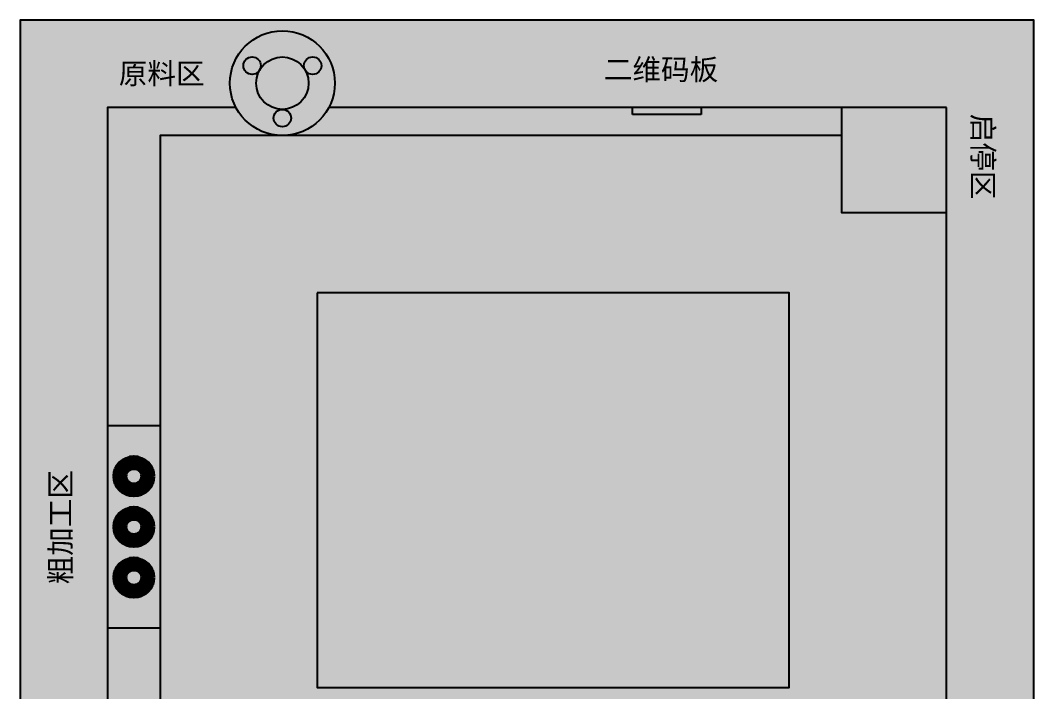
# Model space of a CAD drawing. Header units: millimetres. Extents: x 233 to 3133, y 287 to 3187.
# Drawn here: x 233 to 3133, y 1265 to 3187 of the extents above; entities that cross this region are included whole.
import ezdxf

# ---------------------------------------------------------------- set-up
doc = ezdxf.new("R2010")
doc.units = ezdxf.units.MM
doc.linetypes.add('ACAD_ISO02W100', pattern=[15, 12, -3])
doc.layers.add('1', color=7, linetype='Continuous')
doc.layers.add('2', color=7, linetype='Continuous')
doc.styles.get("Standard").update_dxf_attribs({"font": 'arial.ttf'})

# ---------------------------------------------------------------- blocks, each defined once
blk = doc.blocks.new('色环')
at = {"color": 1, "lineweight": 100}
for radius in [52.5, 42.5, 32.5, 26.5]:
    blk.add_circle((4616.6, 306.2), radius, dxfattribs=at)
at = {"color": 1, "linetype": 'ACAD_ISO02W100', "lineweight": 100}
for radius in [47.5, 37.5, 29]:
    blk.add_circle((4616.6, 306.2), radius, dxfattribs=at)
at = {"color": 3, "lineweight": 100}
for radius in [52.5, 42.5, 32.5, 26.5]:
    blk.add_circle((4761.6, 306.2), radius, dxfattribs=at)
at = {"color": 3, "linetype": 'ACAD_ISO02W100', "lineweight": 100}
for radius in [47.5, 37.5, 29]:
    blk.add_circle((4761.6, 306.2), radius, dxfattribs=at)
at = {"color": 5, "lineweight": 100}
for radius in [52.5, 42.5, 32.5, 26.5]:
    blk.add_circle((4906.6, 306.2), radius, dxfattribs=at)
at = {"color": 5, "linetype": 'ACAD_ISO02W100', "lineweight": 100}
for radius in [47.5, 37.5, 29]:
    blk.add_circle((4906.6, 306.2), radius, dxfattribs=at)
blk = doc.blocks.new('*U10')
at = {"layer": '2'}
blk.add_circle((0, 0), 25, dxfattribs=at)
blk = doc.blocks.new('*U11')
at = {"layer": '2', "color": 0, "linetype": 'ByBlock', "lineweight": -2, "transparency": 16777216}
for p, rotation in [((1756.5, 4095.3), 240), ((1929.7, 4095.3), 120)]:
    blk.add_blockref('*U10', p, dxfattribs=dict(at, rotation=rotation))
blk.add_blockref('*U10', (1843.1, 3945.3), dxfattribs=at)

msp = doc.modelspace()

# ---------------------------------------------------------------- hatches: boundary and pattern name
at = {"true_color": 0xffffff}
h = msp.add_hatch(color=7, dxfattribs=at)
h.dxf.hatch_style = 1
h.paths.add_polyline_path([(833.044, 3007.004, 1), (1133.044, 3007.004, 1)])
h = msp.add_hatch(color=2)
h.dxf.hatch_style = 1
h.paths.add_polyline_path([(483.044, 2027.004), (633.044, 2027.004), (633.044, 2857.004), (983.044, 2857.004, -0.27817928), (850.379, 2937.004), (483.044, 2937.004)])
h.paths.add_polyline_path([(2583.044, 2857.004), (2583.044, 2937.004), (2181.044, 2937.004), (2181.044, 2917.004), (1985.044, 2917.004), (1985.044, 2937.004), (1115.709, 2937.004, -0.27817928), (983.044, 2857.004)])
h.paths.add_polyline_path([(2883.044, 827.004), (1973.044, 827.004), (1973.044, 687.004), (1973.044, 537.004), (2883.044, 537.004)])
h.paths.add_polyline_path([(633.044, 1447.004), (483.044, 1447.004), (483.044, 537.004), (1393.044, 537.004), (1393.044, 687.004), (1393.044, 827.004), (633.044, 827.004)])
at = {"true_color": 0x000000}
h = msp.add_hatch(color=18, dxfattribs=at)
h.dxf.hatch_style = 1
h.paths.add_polyline_path([(1985.044, 2937.004), (1985.044, 2917.004), (2181.044, 2917.004), (2181.044, 2937.004)])
h = msp.add_hatch(color=5)
h.dxf.hatch_style = 1
h.paths.add_polyline_path([(2883.044, 2937.004), (2583.044, 2937.004), (2583.044, 2637.004), (2883.044, 2637.004)])
at = {"true_color": 0xf8f6e7}
h = msp.add_hatch(color=7, dxfattribs=at)
h.dxf.hatch_style = 1
h.paths.add_polyline_path([(2583.044, 2637.004), (2583.044, 2857.004), (633.044, 2857.004), (633.044, 1447.004), (633.044, 827.004), (1393.044, 827.004), (2883.044, 827.004), (2883.044, 2637.004)])
h.paths.add_polyline_path([(2433.044, 2407.004), (2433.044, 1277.004), (1083.044, 1277.004), (1083.044, 2407.004)], flags=16)
h = msp.add_hatch(color=2)
h.dxf.hatch_style = 1
h.paths.add_polyline_path([(1083.044, 1277.004), (2433.044, 1277.004), (2433.044, 2407.004), (1083.044, 2407.004)])
at = {"true_color": 0xffffff}
h = msp.add_hatch(color=7, dxfattribs=at)
h.dxf.hatch_style = 1
h.paths.add_polyline_path([(1973.044, 827.004), (1393.044, 827.004), (1393.044, 687.004), (1973.044, 687.004)])
h.paths.add_polyline_path([(1973.044, 687.004), (1393.044, 687.004), (1393.044, 537.004), (1973.044, 537.004)])
h.paths.add_polyline_path([(633.044, 2027.004), (483.044, 2027.004), (483.044, 1447.004), (633.044, 1447.004)])
at = {"layer": '2'}
h = msp.add_hatch(color=253, dxfattribs=at)
h.dxf.hatch_style = 1
h.paths.add_polyline_path([(233.044, 287.004), (3133.044, 287.004), (3133.044, 3187.004), (233.044, 3187.004)])
h.paths.add_polyline_path([(483.044, 2937.004), (850.379, 2937.004, -0.12197916), (833.044, 3007.004, -1), (1133.044, 3007.004, -0.12197916), (1115.709, 2937.004), (2583.044, 2937.004), (2883.044, 2937.004), (2883.044, 2637.004), (2883.044, 537.004), (1973.044, 537.004), (1393.044, 537.004), (483.044, 537.004), (483.044, 1447.004)], flags=16)
h.paths.add_polyline_path([(610.544, 1882.004, -1), (505.544, 1882.004, -1)], flags=0)
h.paths.add_polyline_path([(958.044, 2907.004, -0.41421356), (983.044, 2932.004, -0.41421356), (908.044, 3007.004, -0.1316525), (918.092, 3044.504, -0.76732699), (871.441, 3057.004, -1), (921.441, 3057.004, -0.1316525), (918.092, 3044.504, -0.57735027), (1047.996, 3044.504, -0.1316525), (1044.647, 3057.004, -1), (1094.647, 3057.004, -0.76732699), (1047.996, 3044.504, -0.1316525), (1058.044, 3007.004, -0.41421356), (983.044, 2932.004, -0.41421356), (1008.044, 2907.004, -1)], flags=0)
h.paths.add_polyline_path([(1083.044, 2407.004), (2433.044, 2407.004), (2433.044, 1277.004), (1083.044, 1277.004)], flags=0)
h.paths.add_polyline_path([(1590.544, 757.004, -1), (1485.544, 757.004, -1)], flags=0)
h.paths.add_polyline_path([(1590.544, 612.004, -1), (1485.544, 612.004, -1)], flags=0)
h.paths.add_polyline_path([(2691.033, 718.228, -1), (2586.033, 718.228, -1)], flags=0)
h.paths.add_polyline_path([(2634.354, 612.092), (2642.754, 612.092), (2642.754, 616.918), (2634.354, 616.918)], flags=8)
h.paths.add_polyline_path([(2634.326, 623.814), (2642.727, 623.814), (2642.727, 628.639), (2634.326, 628.639)], flags=8)
h.paths.add_polyline_path([(2634.326, 617.987), (2642.727, 617.987), (2642.727, 622.813), (2634.326, 622.813)], flags=8)
h.paths.add_polyline_path([(2634.186, 605.451), (2642.587, 605.451), (2642.587, 610.276), (2634.186, 610.276)], flags=8)
h.paths.add_polyline_path([(2634.326, 599.157), (2642.727, 599.157), (2642.727, 603.983), (2634.326, 603.983)], flags=8)
h.paths.add_polyline_path([(2634.34, 593.192), (2642.741, 593.192), (2642.741, 598.018), (2634.34, 598.018)], flags=8)
h.paths.add_polyline_path([(2630.785, 585.994), (2646.337, 585.994), (2646.337, 590.819), (2630.785, 590.819)], flags=8)
h.paths.add_polyline_path([(415.823, 1554.077), (415.823, 1927.317), (300.013, 1927.317), (300.013, 1554.077)], flags=24)
h.paths.add_polyline_path([(1818.684, 512.218), (1531.253, 512.218), (1531.253, 396.408), (1818.684, 396.408)], flags=24)
h.paths.add_polyline_path([(1883.226, 2978.701), (2256.466, 2978.701), (2256.466, 3094.511), (1883.226, 3094.511)], flags=24)
h.paths.add_polyline_path([(494.585, 2967.402), (782.015, 2967.402), (782.015, 3083.212), (494.585, 3083.212)], flags=24)
h.paths.add_polyline_path([(2920.419, 2939.596), (2920.419, 2652.165), (3036.229, 2652.165), (3036.229, 2939.596)], flags=24)
h = msp.add_hatch(color=3, dxfattribs=at)
h.dxf.hatch_style = 1
h.paths.add_polyline_path([(921.441, 3057.004, 1), (871.441, 3057.004, 1)])
h = msp.add_hatch(color=5, dxfattribs=at)
h.dxf.hatch_style = 1
h.paths.add_polyline_path([(1094.647, 3057.004, 1), (1044.647, 3057.004, 1)])
h = msp.add_hatch(color=1, dxfattribs=at)
h.dxf.hatch_style = 1
h.paths.add_polyline_path([(958.044, 2907.004, 1), (1008.044, 2907.004, 1)])

# ---------------------------------------------------------------- linework, layer by layer
for p, q in [((1985.044, 2917.004), (1985.044, 2937.004)), ((2181.044, 2937.004), (2181.044, 2917.004)), ((2181.044, 2917.004), (1985.044, 2917.004))]:
    msp.add_line(p, q)
for points in [[(233.044, 287.004), (3133.044, 287.004), (3133.044, 3187.004), (233.044, 3187.004)], [(2883.044, 2937.004), (2583.044, 2937.004), (2583.044, 2637.004), (2883.044, 2637.004)], [(1083.044, 2407.004), (1083.044, 1277.004), (2433.044, 1277.004), (2433.044, 2407.004)]]:
    msp.add_lwpolyline(points, close=True)
for points in [[(850.379, 2937.004), (483.044, 2937.004), (483.044, 1447.004)], [(2583.044, 2937.004), (1115.709, 2937.004)], [(2583.044, 2857.004), (633.044, 2857.004), (633.044, 1447.004), (633.044, 827.004), (1393.044, 827.004), (2883.044, 827.004)], [(1973.044, 537.004), (2883.044, 537.004), (2883.044, 2637.004)], [(483.044, 2027.004), (633.044, 2027.004)], [(633.044, 1447.004), (483.044, 1447.004), (483.044, 537.004), (1393.044, 537.004)]]:
    msp.add_lwpolyline(points)
msp.add_circle((983.044, 3007.004), 150)
msp.add_circle((983.044, 3007.004), 75, dxfattribs=at)

# ---------------------------------------------------------------- block references
msp.add_blockref('*U11', (-860.087, -1038.307), dxfattribs=at)
at = {"layer": '2', "rotation": 90}
msp.add_blockref('色环', (864.273, -3024.606), dxfattribs=at)

# ---------------------------------------------------------------- texts
at = {"layer": '1', "color": 250, "insert": (1902.919, 3076.159), "char_height": 60, "attachment_point": 1, "bg_fill": 1, "box_fill_scale": 1.5, "bg_fill_color": 253, "bg_fill_transparency": 0}
msp.add_mtext_dynamic_manual_height_columns('{\\fSimSun|b0|i0|c134|p2;二维码板}', width=347.42353, gutter_width=12.5, heights=[0], dxfattribs=at)
at = {"layer": '1', "color": 250, "lineweight": 9, "insert": (514.948, 3064.525), "char_height": 60, "attachment_point": 1, "bg_fill": 1, "box_fill_scale": 1.5, "bg_fill_color": 253, "bg_fill_transparency": 0}
msp.add_mtext_dynamic_manual_height_columns('{\\fSimSun|b0|i0|c134|p2;原料区}', width=267.59952, gutter_width=12.5, heights=[0], dxfattribs=at)
at = {"layer": '1', "color": 250, "insert": (3017.877, 2919.568), "char_height": 60, "attachment_point": 1, "rotation": 270, "bg_fill": 1, "box_fill_scale": 1.5, "bg_fill_color": 253, "bg_fill_transparency": 0}
msp.add_mtext_dynamic_manual_height_columns('{\\fSimSun|b0|i0|c134|p2;启停区}', width=261.47693, gutter_width=12.5, heights=[0], dxfattribs=at)
at = {"layer": '2', "color": 250, "insert": (318.029, 1572.429), "char_height": 60, "attachment_point": 1, "rotation": 90, "bg_fill": 1, "box_fill_scale": 1.5, "bg_fill_color": 253, "bg_fill_transparency": 0}
msp.add_mtext_dynamic_manual_height_columns('{\\fSimSun|b0|i0|c134|p2;粗加工区}', width=373.0243, gutter_width=12.5, heights=[0], dxfattribs=at)

doc.saveas('drawing.dxf')
